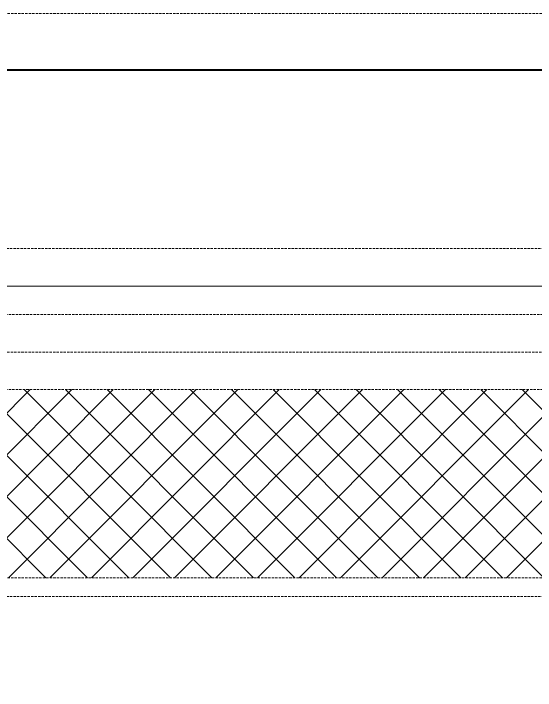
# Model space of a CAD drawing. Extents: x -1457 to 23780, y -2071 to 4205.
# Drawn here: x 1275.8 to 1331.3, y 3853 to 3925 of the extents above; entities that cross this region are included whole.
import ezdxf

# ---------------------------------------------------------------- set-up
doc = ezdxf.new("R2010")
doc.units = 0
doc.header["$MEASUREMENT"] = 0
doc.linetypes.add('HIDDEN', pattern=[0.375, 0.25, -0.125])
doc.layers.add('M-TEFRIS2-015', color=129, linetype='Continuous', lineweight=9)

msp = doc.modelspace()

# ---------------------------------------------------------------- hatches: boundary and pattern name
at = {"layer": 'M-TEFRIS2-015', "linetype": 'HIDDEN', "lineweight": 0}
h = msp.add_hatch(dxfattribs=at)
h.set_pattern_fill('ANSI37', color=256, scale=25, style=0)
h.paths.add_polyline_path([(1380, 3865), (1380, 3885), (1262.5, 3885), (1262.5, 3865)])
h.paths.add_polyline_path([(1630, 3865), (1630, 3885), (1505, 3885), (1505, 3865)])
h.paths.add_polyline_path([(1755, 3885), (1755, 3865), (1882.5, 3865), (1882.5, 3885)])

# ---------------------------------------------------------------- linework, layer by layer
for p, q in [((1880.5, 3863), (1264.5, 3863)), ((1264.5, 3863), (1382, 3863))]:
    msp.add_line(p, q, dxfattribs=at)
for points in [[(1122.5, 3925), (2262.5, 3925)], [(1154.5, 3765), (1122.5, 3765), (1122.5, 3925), (2262.5, 3925), (2262.5, 3765), (2262.5, 3765)], [(1147.5, 3765.573), (1147.499, 3900), (1381.593, 3900.002)], [(1154.5, 3760), (1154.5, 3893), (1379.668, 3893)], [(1379.968, 3888.99), (1158.37, 3889), (1158.505, 3760), (1158.505, 3760)]]:
    msp.add_lwpolyline(points, dxfattribs=at)
for points, const_width in [([(1128.5, 3765), (1128.5, 3919), (2256.6, 3919), (2256.6, 3765)], 0.2), ([(1151.5, 3765.573), (1151.499, 3896), (1386.448, 3895.999)], 0.1)]:
    msp.add_lwpolyline(points, dxfattribs=dict(at, const_width=const_width))
msp.add_lwpolyline([(1380, 3865), (1262.5, 3865), (1262.5, 3885), (1380, 3885)], close=True, dxfattribs=at)

doc.saveas('drawing.dxf')
